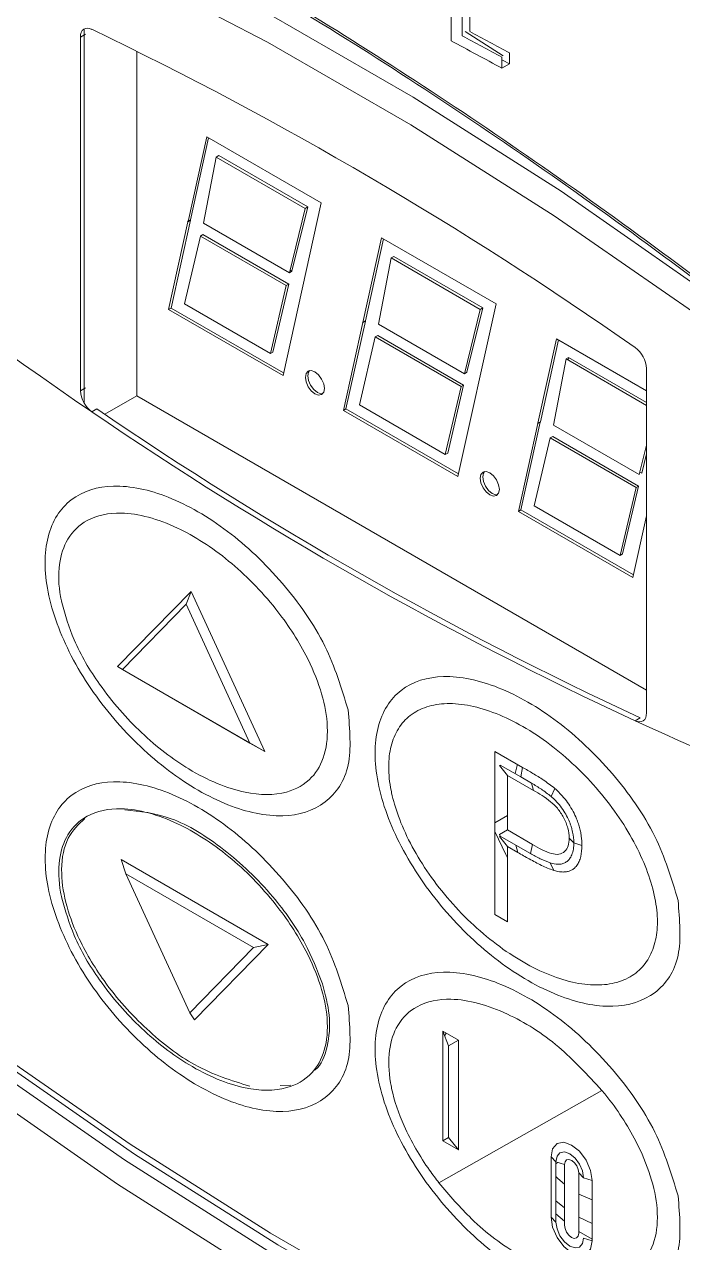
# Model space of a CAD drawing. Header units: millimetres. Extents: x -829 to 2887, y -460 to 1788.
# Drawn here: x 1925.47 to 1934.76, y 413.08 to 430.28 of the extents above; entities that cross this region are included whole.
import ezdxf

# ---------------------------------------------------------------- set-up
doc = ezdxf.new("R2010")
doc.units = ezdxf.units.MM

msp = doc.modelspace()

# ---------------------------------------------------------------- linework, layer by layer
at = {"color": 144, "linetype": 'Continuous', "lineweight": 0}
for p, q in [((1931.493, 431.633), (1931.493, 430.049)), ((1931.651, 430.12), (1931.651, 430.707)), ((1931.757, 430.65), (1931.757, 430.182)), ((1926.26, 430.1), (1926.331, 430.141)), ((1932.317, 429.88), (1932.317, 429.723)), ((1932.211, 429.662), (1932.211, 429.818)), ((1932.211, 429.662), (1932.317, 429.723)), ((1929.435, 427.681), (1929.211, 426.774)), ((1929.471, 427.702), (1929.246, 426.794)), ((1929.471, 427.702), (1929.435, 427.681)), ((1927.774, 427.5), (1927.779, 427.494)), ((1927.78, 427.499), (1927.774, 427.5)), ((1927.779, 427.494), (1927.814, 427.515)), ((1927.78, 427.499), (1927.815, 427.519)), ((1927.812, 427.517), (1927.814, 427.515)), ((1930.468, 426.048), (1930.648, 426.982)), ((1930.683, 427.002), (1930.648, 426.982)), ((1929.211, 426.774), (1929.246, 426.794)), ((1930.244, 426.074), (1930.248, 426.069)), ((1930.249, 426.073), (1930.244, 426.074)), ((1930.248, 426.069), (1930.284, 426.089)), ((1930.249, 426.073), (1930.285, 426.094)), ((1930.281, 426.092), (1930.284, 426.089)), ((1930.199, 424.907), (1930.423, 425.867)), ((1930.423, 425.867), (1930.459, 425.887)), ((1933.153, 425.577), (1933.117, 425.556)), ((1933.117, 425.556), (1934.253, 424.901)), ((1933.153, 425.577), (1934.253, 424.942)), ((1926.26, 425.107), (1926.331, 425.148)), ((1926.422, 424.81), (1926.493, 424.851)), ((1927.671, 424.681), (1927.671, 424.681)), ((1932.713, 424.649), (1932.718, 424.643)), ((1932.719, 424.648), (1932.713, 424.649)), ((1932.718, 424.643), (1932.753, 424.664)), ((1932.719, 424.648), (1932.754, 424.668)), ((1932.751, 424.666), (1932.753, 424.664)), ((1934.15, 423.923), (1932.938, 424.623)), ((1928.554, 424.172), (1928.554, 424.172)), ((1934.253, 424.337), (1934.15, 423.923)), ((1934.253, 424.215), (1934.185, 423.943)), ((1934.185, 423.943), (1934.159, 423.959)), ((1930.185, 423.23), (1930.185, 423.23)), ((1931.187, 422.652), (1931.187, 422.652)), ((1934.094, 420.448), (1934.165, 420.489)), ((1932.113, 420.015), (1932.113, 417.711)), ((1932.504, 419.79), (1932.113, 420.015)), ((1932.187, 419.822), (1932.178, 419.817)), ((1932.178, 419.817), (1932.292, 419.676)), ((1932.187, 419.822), (1932.476, 419.656)), ((1932.476, 419.656), (1932.504, 419.79)), ((1932.292, 419.676), (1932.292, 418.908)), ((1932.113, 419.005), (1932.292, 419.109)), ((1932.178, 418.843), (1932.292, 418.908)), ((1932.178, 418.843), (1932.188, 418.818)), ((1932.188, 418.818), (1932.178, 418.812)), ((1932.178, 418.812), (1932.292, 418.671)), ((1932.292, 417.608), (1932.292, 418.671)), ((1932.113, 417.711), (1932.292, 417.608)), ((1931.597, 415.94), (1931.377, 416.067)), ((1931.457, 415.86), (1931.377, 416.067)), ((1931.457, 415.86), (1931.597, 415.94)), ((1929.082, 415.297), (1929.233, 415.303)), ((1931.457, 414.565), (1931.377, 414.519)), ((1931.457, 414.565), (1931.597, 414.392)), ((1931.377, 414.519), (1931.597, 414.392)), ((1932.974, 414.222), (1933.094, 414.182)), ((1932.974, 414.222), (1932.974, 413.368)), ((1933.094, 414.182), (1933.094, 413.328)), ((1933.365, 413.993), (1933.295, 414.063)), ((1933.295, 413.212), (1933.295, 414.063)), ((1933.365, 413.996), (1933.485, 413.956)), ((1933.365, 413.993), (1933.365, 413.996)), ((1933.485, 413.103), (1933.485, 413.956)), ((1933.485, 413.682), (1933.295, 413.764)), ((1932.974, 413.67), (1933.094, 413.571)), ((1933.295, 413.438), (1933.485, 413.349)), ((1933.365, 413.143), (1933.485, 413.103))]:
    msp.add_line(p, q, dxfattribs=at)
at = {"color": 7, "linetype": 'Continuous', "lineweight": 15}
for p, q in [((1926.313, 430.215), (1926.313, 424.93)), ((1926.26, 430.1), (1926.26, 425.107)), ((1931.692, 430.179), (1932.228, 429.835)), ((1927.056, 425.036), (1927.056, 429.902)), ((1928.043, 428.692), (1927.78, 427.499)), ((1928.071, 428.676), (1927.815, 427.519)), ((1929.66, 427.759), (1928.043, 428.692)), ((1927.999, 427.474), (1928.178, 428.407)), ((1928.214, 428.427), (1928.178, 428.407)), ((1928.178, 428.407), (1929.435, 427.681)), ((1928.214, 428.427), (1929.471, 427.702)), ((1929.121, 425.322), (1929.66, 427.759)), ((1927.779, 427.494), (1927.505, 426.255)), ((1927.814, 427.515), (1927.54, 426.275)), ((1929.211, 426.774), (1927.999, 427.474)), ((1927.729, 426.333), (1927.954, 427.292)), ((1927.954, 427.292), (1927.989, 427.313)), ((1927.954, 427.292), (1929.166, 426.592)), ((1927.989, 427.313), (1929.201, 426.613)), ((1930.513, 427.267), (1930.249, 426.073)), ((1932.129, 426.334), (1930.513, 427.267)), ((1930.54, 427.251), (1930.285, 426.094)), ((1930.648, 426.982), (1931.905, 426.256)), ((1931.94, 426.276), (1930.683, 427.002)), ((1929.246, 426.794), (1929.22, 426.81)), ((1929.166, 426.592), (1928.942, 425.633)), ((1929.201, 426.613), (1928.977, 425.653)), ((1929.201, 426.613), (1929.166, 426.592)), ((1927.505, 426.255), (1927.54, 426.275)), ((1927.505, 426.255), (1929.121, 425.322)), ((1927.54, 426.275), (1929.129, 425.358)), ((1928.942, 425.633), (1927.729, 426.333)), ((1931.591, 423.897), (1932.129, 426.334)), ((1931.681, 425.348), (1931.905, 426.256)), ((1931.716, 425.369), (1931.94, 426.276)), ((1931.905, 426.256), (1931.94, 426.276)), ((1930.248, 426.069), (1929.974, 424.83)), ((1930.284, 426.089), (1930.01, 424.85)), ((1930.468, 426.048), (1931.681, 425.348)), ((1931.636, 425.167), (1930.423, 425.867)), ((1931.671, 425.187), (1930.459, 425.887)), ((1932.983, 425.841), (1932.719, 424.648)), ((1933.01, 425.825), (1932.754, 424.668)), ((1934.253, 425.108), (1932.983, 425.841)), ((1928.977, 425.653), (1928.942, 425.633)), ((1932.938, 424.623), (1933.117, 425.556)), ((1933.146, 425.54), (1933.153, 425.577)), ((1934.253, 420.559), (1934.253, 425.421)), ((1931.716, 425.369), (1931.681, 425.348)), ((1927.056, 425.036), (1926.604, 424.776)), ((1927.056, 425.036), (1934.253, 420.882)), ((1927.056, 425.036), (1927.056, 425.036)), ((1934.253, 420.882), (1927.056, 425.036)), ((1931.411, 424.208), (1931.636, 425.167)), ((1931.447, 424.228), (1931.671, 425.187)), ((1931.636, 425.167), (1931.671, 425.187)), ((1931.411, 424.208), (1930.199, 424.907)), ((1929.974, 424.83), (1930.01, 424.85)), ((1929.974, 424.83), (1931.591, 423.897)), ((1930.01, 424.85), (1931.599, 423.933)), ((1932.718, 424.643), (1932.444, 423.404)), ((1932.753, 424.664), (1932.479, 423.425)), ((1928.181, 424.387), (1928.181, 424.387)), ((1932.668, 423.482), (1932.893, 424.441)), ((1932.893, 424.441), (1932.928, 424.462)), ((1932.893, 424.441), (1934.105, 423.741)), ((1932.928, 424.462), (1934.141, 423.762)), ((1931.447, 424.228), (1931.411, 424.208)), ((1929.094, 423.86), (1929.094, 423.86)), ((1934.105, 423.741), (1933.881, 422.782)), ((1934.141, 423.762), (1933.916, 422.803)), ((1934.141, 423.762), (1934.105, 423.741)), ((1933.881, 422.782), (1932.668, 423.482)), ((1932.444, 423.404), (1932.479, 423.425)), ((1932.444, 423.404), (1934.06, 422.471)), ((1932.479, 423.425), (1934.068, 422.507)), ((1934.06, 422.471), (1934.253, 423.341)), ((1933.916, 422.803), (1933.881, 422.782)), ((1927.824, 422.275), (1926.786, 421.212)), ((1927.753, 422.095), (1927.824, 422.275)), ((1928.863, 420.012), (1927.824, 422.275)), ((1927.753, 422.095), (1926.853, 421.173)), ((1928.654, 420.133), (1927.753, 422.095)), ((1932.341, 421.986), (1932.341, 421.986)), ((1933.007, 421.602), (1933.007, 421.602)), ((1926.786, 421.212), (1928.863, 420.012)), ((1926.853, 421.173), (1926.786, 421.212)), ((1926.853, 421.173), (1928.654, 420.133)), ((1928.654, 420.133), (1928.863, 420.012)), ((1932.657, 419.465), (1932.292, 419.676)), ((1932.476, 419.656), (1932.63, 419.566)), ((1932.292, 418.908), (1932.641, 418.701)), ((1932.188, 418.818), (1932.407, 418.69)), ((1932.292, 418.671), (1932.434, 418.589)), ((1932.613, 418.572), (1932.407, 418.69)), ((1933.227, 418.725), (1933.161, 418.791)), ((1933.227, 418.725), (1933.227, 418.726)), ((1928.912, 417.29), (1926.835, 418.489)), ((1926.902, 418.287), (1926.835, 418.489)), ((1928.703, 417.247), (1926.902, 418.287)), ((1926.902, 418.287), (1927.803, 416.325)), ((1927.873, 416.226), (1928.912, 417.29)), ((1928.703, 417.247), (1928.912, 417.29)), ((1927.803, 416.325), (1928.703, 417.247)), ((1927.803, 416.325), (1927.873, 416.226)), ((1931.377, 416.067), (1931.377, 414.519)), ((1931.426, 416.039), (1931.403, 416.001)), ((1931.597, 414.392), (1931.597, 415.94)), ((1931.457, 415.86), (1931.457, 414.565)), ((1932.905, 414.291), (1932.905, 413.437)), ((1933.005, 414.211), (1932.974, 414.194)), ((1932.974, 413.487), (1933.094, 413.384))]:
    msp.add_line(p, q, dxfattribs=at)
at = {"color": 8, "linetype": 'Continuous', "lineweight": 15}
for p, q in [((1932.63, 419.566), (1932.657, 419.465)), ((1932.907, 419.378), (1932.958, 419.493)), ((1932.407, 418.69), (1932.434, 418.589)), ((1932.613, 418.572), (1932.641, 418.701)), ((1933.227, 418.726), (1933.341, 418.688)), ((1932.894, 418.44), (1932.942, 418.333)), ((1931.321, 413.923), (1933.624, 415.229)), ((1932.974, 414.222), (1932.905, 414.291)), ((1932.974, 413.368), (1932.905, 413.437))]:
    msp.add_line(p, q, dxfattribs=at)
at = {"color": 7, "linetype": 'Continuous', "lineweight": 15, "flags": 128}
for points in [[(1918.576, 434.548), (1920.596, 433.996), (1922.641, 433.309), (1924.706, 432.489), (1926.784, 431.538), (1928.871, 430.457), (1930.96, 429.251), (1933.047, 427.923), (1935.125, 426.475), (1937.19, 424.912), (1939.235, 423.237), (1941.256, 421.457)], [(1940.902, 421.353), (1938.943, 423.066), (1936.961, 424.677), (1934.961, 426.183), (1932.948, 427.579), (1930.927, 428.863), (1928.904, 430.031), (1926.884, 431.079), (1924.871, 432.007), (1922.871, 432.81), (1920.889, 433.487), (1918.929, 434.036)], [(1932.317, 429.723), (1932.227, 429.771), (1932.211, 429.78)], [(1940.903, 407.909), (1939.085, 408.423), (1937.103, 409.1), (1935.103, 409.903), (1933.09, 410.83), (1931.07, 411.879), (1929.047, 413.047), (1927.026, 414.33), (1925.013, 415.727), (1923.013, 417.233), (1921.031, 418.844), (1919.071, 420.556)], [(1918.93, 420.475), (1920.889, 418.762), (1922.872, 417.151), (1924.872, 415.645), (1926.885, 414.249), (1928.905, 412.965), (1930.928, 411.797), (1932.949, 410.748), (1934.962, 409.821), (1936.962, 409.018), (1938.944, 408.341), (1940.903, 407.792)], [(1940.703, 408.111), (1938.781, 408.661), (1936.838, 409.333), (1934.877, 410.127), (1932.905, 411.04), (1930.925, 412.069), (1928.943, 413.213), (1926.964, 414.469), (1924.991, 415.833), (1923.031, 417.303), (1921.087, 418.874), (1919.165, 420.543)], [(1941.257, 407.28), (1939.236, 407.832), (1937.191, 408.519), (1935.126, 409.339), (1933.048, 410.29), (1930.961, 411.371), (1928.872, 412.577), (1926.785, 413.905), (1924.707, 415.353), (1922.642, 416.916), (1920.597, 418.59), (1918.577, 420.371)], [(1933.485, 413.956), (1933.462, 414.097), (1933.4, 414.242), (1933.306, 414.369), (1933.195, 414.458), (1933.084, 414.497), (1932.99, 414.479), (1932.927, 414.406), (1932.905, 414.291)], [(1933.365, 413.996), (1933.35, 414.091), (1933.307, 414.189), (1933.244, 414.274), (1933.169, 414.334), (1933.095, 414.36), (1933.031, 414.348), (1932.989, 414.299), (1932.974, 414.222)], [(1933.295, 414.063), (1933.288, 414.112), (1933.267, 414.163), (1933.234, 414.208), (1933.196, 414.239), (1933.157, 414.253), (1933.124, 414.247), (1933.102, 414.222), (1933.094, 414.182)], [(1932.905, 413.437), (1932.927, 413.296), (1932.99, 413.152), (1933.084, 413.025), (1933.195, 412.935), (1933.306, 412.897), (1933.4, 412.915), (1933.463, 412.987), (1933.485, 413.103)], [(1933.295, 413.237), (1933.295, 413.237), (1933.485, 413.128)]]:
    msp.add_lwpolyline(points, dxfattribs=at)
at = {"color": 144, "linetype": 'Continuous', "lineweight": 0, "flags": 128}
for points in [[(1926.26, 430.1), (1926.263, 430.136), (1926.272, 430.167), (1926.287, 430.192), (1926.307, 430.211), (1926.331, 430.223), (1926.359, 430.226), (1926.389, 430.222), (1926.421, 430.21)], [(1929.436, 425.296), (1929.446, 425.231), (1929.475, 425.163), (1929.519, 425.104), (1929.57, 425.063), (1929.622, 425.045), (1929.666, 425.053), (1929.695, 425.087), (1929.705, 425.141), (1929.695, 425.206), (1929.666, 425.273), (1929.622, 425.332), (1929.57, 425.374), (1929.519, 425.392), (1929.475, 425.383), (1929.446, 425.35), (1929.436, 425.296)], [(1929.494, 425.391), (1929.481, 425.37), (1929.471, 425.317)], [(1929.471, 425.317), (1929.481, 425.251), (1929.51, 425.184), (1929.554, 425.125), (1929.606, 425.083), (1929.657, 425.065), (1929.682, 425.066)], [(1931.905, 423.871), (1931.915, 423.805), (1931.945, 423.738), (1931.988, 423.679), (1932.04, 423.637), (1932.091, 423.619), (1932.135, 423.628), (1932.164, 423.662), (1932.175, 423.715), (1932.164, 423.781), (1932.135, 423.848), (1932.091, 423.907), (1932.04, 423.948), (1931.988, 423.966), (1931.945, 423.958), (1931.915, 423.924), (1931.905, 423.871)], [(1931.964, 423.965), (1931.951, 423.945), (1931.94, 423.891)], [(1931.94, 423.891), (1931.951, 423.826), (1931.98, 423.758), (1932.024, 423.699), (1932.075, 423.658), (1932.127, 423.64), (1932.151, 423.641)], [(1934.253, 420.559), (1934.25, 420.524), (1934.241, 420.493), (1934.227, 420.467), (1934.207, 420.449), (1934.183, 420.437), (1934.156, 420.433), (1934.126, 420.437), (1934.094, 420.448)], [(1932.397, 419.701), (1932.428, 419.816), (1932.433, 419.83)], [(1932.113, 418.885), (1932.267, 418.559), (1932.292, 418.513)], [(1933.094, 413.903), (1933.001, 413.986), (1932.974, 414.012)], [(1932.974, 413.368), (1932.989, 413.273), (1933.031, 413.176), (1933.095, 413.09), (1933.169, 413.03), (1933.244, 413.004), (1933.307, 413.016), (1933.35, 413.065), (1933.365, 413.143)], [(1933.094, 413.328), (1933.102, 413.279), (1933.124, 413.229), (1933.156, 413.185), (1933.195, 413.154), (1933.233, 413.14), (1933.266, 413.147), (1933.288, 413.172), (1933.295, 413.212)]]:
    msp.add_lwpolyline(points, dxfattribs=at)
at = {"color": 8, "linetype": 'Continuous', "lineweight": 15}
for centre, radius, start, end in [((1965.284, 481.806), 68.985, 227.9003, 235.71209), ((1950.965, 456.8), 40.076, 245.1043, 255.3542)]:
    msp.add_arc(centre, radius, start, end, dxfattribs=at)
at = {"color": 7, "linetype": 'Continuous', "lineweight": 15}
for centre, radius, start, end in [((1902.681, 380.889), 54.738, 54.9787, 64.2962), ((2006.837, 568.836), 157.919, 241.50365, 241.79962), ((1956.626, 469.002), 53.528, 235.6485, 245.1063)]:
    msp.add_arc(centre, radius, start, end, dxfattribs=at)
at = {"color": 144, "linetype": 'Continuous', "lineweight": 0}
for centre, radius, start, end in [((2006.141, 567.702), 156.453, 241.5677, 241.80095), ((2007.339, 569.79), 158.756, 241.56939, 241.79925), ((1933.864, 425.402), 0.389, 2.8238, 53.8043), ((1926.648, 425.126), 0.388, 182.8054, 234.32), ((1956.696, 469.043), 53.528, 235.6485, 245.1063)]:
    msp.add_arc(centre, radius, start, end, dxfattribs=at)
at = {"color": 8, "linetype": 'Continuous', "lineweight": 15}
for points, knots in [([(1921.379, 434.483), (1922.45, 434.083), (1923.546, 433.614), (1925.79, 432.539), (1926.937, 431.932), (1929.284, 430.576), (1930.468, 429.837), (1932.856, 428.24), (1934.059, 427.381), (1935.272, 426.462)], [0, 0, 0, 0, 0.25, 0.25, 0.5, 0.5, 0.75, 0.75, 1, 1, 1, 1]), ([(1942.668, 405.087), (1941.804, 405.09), (1940.07, 405.095), (1937.406, 405.46), (1934.703, 406.109), (1932.036, 407.061), (1929.439, 408.287), (1926.916, 409.776), (1924.432, 411.553), (1922.258, 413.397), (1920.395, 415.199), (1918.823, 416.884), (1917.297, 418.671), (1916.328, 419.945), (1915.842, 420.585)], [0, 0, 0, 0, 0.0919734, 0.1845282, 0.2790009, 0.3741779, 0.4640283, 0.5545162, 0.6470118, 0.7401933, 0.8048598, 0.8695277, 0.9345204, 1, 1, 1, 1]), ([(1915.886, 420.637), (1916.365, 420.007), (1917.324, 418.745), (1918.84, 416.966), (1920.416, 415.274), (1922.255, 413.493), (1924.384, 411.68), (1926.831, 409.916), (1929.377, 408.398), (1931.988, 407.16), (1934.632, 406.212), (1937.299, 405.559), (1939.991, 405.177), (1941.77, 405.171), (1942.663, 405.168)], [0, 0, 0, 0, 0.064576, 0.129456, 0.194335, 0.259814, 0.349674, 0.440157, 0.532637, 0.625816, 0.717712, 0.810266, 0.904809, 1, 1, 1, 1])]:
    msp.add_open_spline(points, degree=3, knots=knots, dxfattribs=at)
at = {"color": 7, "linetype": 'Continuous', "lineweight": 15}
for points, knots in [([(1935.28, 426.424), (1934.68, 426.871), (1933.479, 427.766), (1931.68, 429.006), (1929.893, 430.168), (1928.72, 430.86), (1928.137, 431.205)], [0, 0, 0, 0, 0.248948, 0.498714, 0.751035, 1, 1, 1, 1]), ([(1930.04, 420.601), (1929.947, 420.906), (1929.754, 421.541), (1929.112, 422.442), (1928.339, 423.171), (1927.502, 423.652), (1926.724, 423.819), (1926.105, 423.638), (1925.748, 423.101), (1925.749, 422.269), (1926.107, 421.321), (1926.727, 420.426), (1927.507, 419.695), (1928.341, 419.214), (1929.122, 419.047), (1929.735, 419.23), (1930.111, 419.762), (1930.063, 420.325), (1930.04, 420.601)], [0, 0, 0, 0, 0.05767, 0.120337, 0.187671, 0.25685, 0.324181, 0.386849, 0.444513, 0.499994, 0.557664, 0.620333, 0.687669, 0.756853, 0.824187, 0.886855, 0.944521, 1, 1, 1, 1]), ([(1925.996, 422.119), (1926.047, 421.942), (1926.163, 421.544), (1926.557, 420.885), (1927.117, 420.245), (1927.832, 419.701), (1928.55, 419.399), (1929.148, 419.391), (1929.528, 419.601), (1929.728, 419.949), (1929.768, 420.393), (1929.664, 420.891), (1929.424, 421.453), (1928.989, 422.108), (1928.356, 422.744), (1927.594, 423.233), (1926.891, 423.428), (1926.367, 423.325), (1926.072, 423.053), (1925.943, 422.671), (1925.952, 422.336), (1925.991, 422.146), (1925.996, 422.119)], [0, 0, 0, 0, 0.0391766, 0.0878615, 0.151033, 0.2155742, 0.2923577, 0.3550517, 0.4029429, 0.4420045, 0.4812428, 0.5163331, 0.5525793, 0.6052739, 0.6732664, 0.7424514, 0.8212549, 0.8766856, 0.9202701, 0.9570254, 0.9938697, 1, 1, 1, 1]), ([(1934.698, 417.912), (1934.605, 418.217), (1934.413, 418.853), (1933.77, 419.753), (1932.997, 420.482), (1932.161, 420.964), (1931.382, 421.13), (1930.763, 420.949), (1930.407, 420.412), (1930.407, 419.58), (1930.765, 418.632), (1931.385, 417.738), (1932.165, 417.006), (1932.999, 416.526), (1933.78, 416.358), (1934.393, 416.541), (1934.769, 417.073), (1934.721, 417.636), (1934.698, 417.912)], [0, 0, 0, 0, 0.057669, 0.120337, 0.187671, 0.25685, 0.324181, 0.386847, 0.444513, 0.499994, 0.557664, 0.620334, 0.687668, 0.756854, 0.824188, 0.886855, 0.944521, 1, 1, 1, 1]), ([(1930.654, 419.43), (1930.677, 419.324), (1930.709, 419.214), (1930.796, 418.976), (1930.852, 418.848), (1931.054, 418.46), (1931.232, 418.196), (1931.647, 417.708), (1931.885, 417.481), (1932.381, 417.106), (1932.641, 416.957), (1933.013, 416.809), (1933.135, 416.772), (1933.367, 416.725), (1933.479, 416.715), (1933.686, 416.72), (1933.782, 416.736), (1933.956, 416.793), (1934.034, 416.834), (1934.168, 416.938), (1934.225, 417.001), (1934.315, 417.146), (1934.349, 417.228), (1934.395, 417.409), (1934.406, 417.507), (1934.406, 417.716), (1934.394, 417.827), (1934.372, 417.943), (1934.349, 418.06), (1934.314, 418.181), (1934.223, 418.431), (1934.166, 418.56), (1934.032, 418.819), (1933.954, 418.949), (1933.78, 419.206), (1933.684, 419.333), (1933.476, 419.578), (1933.365, 419.695), (1933.132, 419.916), (1933.01, 420.02), (1932.762, 420.208), (1932.635, 420.292), (1932.381, 420.438), (1932.254, 420.5), (1932.006, 420.598), (1931.884, 420.635), (1931.651, 420.682), (1931.54, 420.693), (1931.333, 420.687), (1931.236, 420.671), (1931.063, 420.615), (1930.985, 420.574), (1930.851, 420.47), (1930.794, 420.407), (1930.704, 420.261), (1930.67, 420.179), (1930.624, 419.999), (1930.613, 419.901), (1930.613, 419.691), (1930.624, 419.58), (1930.65, 419.453), (1930.652, 419.442), (1930.654, 419.43)], [3.356851, 3.356851, 3.356851, 3.356851, 3.534293, 3.534293, 3.730643, 3.730643, 4.123342, 4.123342, 4.516041, 4.516041, 4.90874, 4.90874, 5.10509, 5.10509, 5.301439, 5.301439, 5.497789, 5.497789, 5.694138, 5.694138, 5.890488, 5.890488, 6.086837, 6.086837, 6.283187, 6.283187, 6.479537, 6.479537, 6.479537, 6.675886, 6.675886, 6.872236, 6.872236, 7.068585, 7.068585, 7.264935, 7.264935, 7.461284, 7.461284, 7.657634, 7.657634, 7.853983, 7.853983, 8.050333, 8.050333, 8.246682, 8.246682, 8.443032, 8.443032, 8.639381, 8.639381, 8.835731, 8.835731, 9.032081, 9.032081, 9.22843, 9.22843, 9.42478, 9.42478, 9.621129, 9.621129, 9.640036, 9.640036, 9.640036, 9.640036]), ([(1932.958, 419.493), (1932.904, 419.534), (1932.802, 419.611), (1932.65, 419.704), (1932.552, 419.761), (1932.504, 419.79)], [0, 0, 0, 0, 0.361135, 0.680365, 1, 1, 1, 1]), ([(1930.04, 416.427), (1929.947, 416.732), (1929.755, 417.367), (1929.112, 418.268), (1928.339, 418.997), (1927.503, 419.478), (1926.724, 419.645), (1926.105, 419.464), (1925.749, 418.927), (1925.749, 418.095), (1926.107, 417.147), (1926.727, 416.252), (1927.507, 415.521), (1928.341, 415.04), (1929.122, 414.873), (1929.735, 415.056), (1930.111, 415.587), (1930.063, 416.151), (1930.04, 416.427)], [0, 0, 0, 0, 0.05767, 0.120337, 0.18767, 0.256849, 0.324181, 0.386848, 0.444514, 0.499995, 0.557665, 0.620334, 0.68767, 0.756854, 0.824187, 0.886855, 0.944521, 1, 1, 1, 1]), ([(1932.907, 419.378), (1932.861, 419.414), (1932.769, 419.484), (1932.676, 419.539), (1932.63, 419.566)], [0, 0, 0, 0, 0.500496, 1, 1, 1, 1]), ([(1933.161, 418.791), (1933.158, 418.838), (1933.15, 418.931), (1933.086, 419.082), (1933, 419.214), (1932.853, 419.35), (1932.738, 419.418), (1932.657, 419.465)], [0, 0, 0, 0, 0.16755, 0.33636, 0.498605, 0.646726, 1, 1, 1, 1]), ([(1932.907, 419.378), (1932.919, 419.367), (1932.939, 419.35), (1932.97, 419.319), (1932.996, 419.292), (1933.038, 419.242), (1933.086, 419.176), (1933.136, 419.086), (1933.168, 419.015), (1933.188, 418.96), (1933.2, 418.918), (1933.22, 418.838), (1933.224, 418.776), (1933.227, 418.726)], [0, 0, 0, 0, 0.070061, 0.106753, 0.180218, 0.21691, 0.364474, 0.489096, 0.60456, 0.662147, 0.719743, 0.777345, 1, 1, 1, 1]), ([(1933.341, 418.688), (1933.339, 418.731), (1933.337, 418.796), (1933.323, 418.876), (1933.31, 418.934), (1933.292, 418.993), (1933.249, 419.111), (1933.179, 419.239), (1933.099, 419.347), (1933.056, 419.396), (1933.014, 419.442), (1932.983, 419.47), (1932.958, 419.493)], [0, 0, 0, 0, 0.15941, 0.239011, 0.278798, 0.35845, 0.438119, 0.679329, 0.798767, 0.858322, 0.888094, 1, 1, 1, 1]), ([(1925.996, 417.945), (1926.048, 417.768), (1926.163, 417.369), (1926.557, 416.711), (1927.118, 416.071), (1927.832, 415.527), (1928.551, 415.225), (1929.149, 415.217), (1929.528, 415.427), (1929.728, 415.775), (1929.768, 416.219), (1929.664, 416.716), (1929.424, 417.279), (1928.99, 417.934), (1928.357, 418.569), (1927.594, 419.059), (1926.891, 419.253), (1926.367, 419.151), (1926.073, 418.879), (1925.943, 418.497), (1925.953, 418.162), (1925.991, 417.972), (1925.996, 417.945)], [0, 0, 0, 0, 0.039178, 0.087862, 0.151034, 0.215573, 0.292358, 0.355052, 0.402942, 0.442005, 0.481244, 0.516334, 0.55258, 0.605274, 0.673267, 0.742452, 0.821257, 0.876687, 0.920271, 0.957026, 0.993871, 1, 1, 1, 1]), ([(1932.641, 418.701), (1932.732, 418.649), (1932.861, 418.575), (1933.019, 418.554), (1933.1, 418.596), (1933.153, 418.676), (1933.159, 418.753), (1933.161, 418.791)], [0, 0, 0, 0, 0.385279, 0.545009, 0.706208, 0.853015, 1, 1, 1, 1]), ([(1933.227, 418.725), (1933.226, 418.695), (1933.224, 418.65), (1933.212, 418.594), (1933.199, 418.556), (1933.18, 418.516), (1933.151, 418.477), (1933.11, 418.446), (1933.07, 418.429), (1933.009, 418.418), (1932.952, 418.424), (1932.902, 418.438), (1932.894, 418.44)], [0, 0, 0, 0, 0.1395693, 0.2111242, 0.2827159, 0.3542718, 0.4631769, 0.5720094, 0.6808654, 0.7351614, 0.9543054, 1, 1, 1, 1]), ([(1932.942, 418.333), (1932.979, 418.325), (1933.033, 418.312), (1933.092, 418.312), (1933.133, 418.317), (1933.17, 418.327), (1933.212, 418.348), (1933.252, 418.381), (1933.288, 418.428), (1933.312, 418.482), (1933.335, 418.564), (1933.338, 418.633), (1933.341, 418.688)], [0, 0, 0, 0, 0.161296, 0.241886, 0.282156, 0.362777, 0.443436, 0.524066, 0.631221, 0.738275, 0.791701, 1, 1, 1, 1]), ([(1932.434, 418.589), (1932.489, 418.558), (1932.601, 418.494), (1932.771, 418.402), (1932.885, 418.356), (1932.942, 418.333)], [0, 0, 0, 0, 0.321565, 0.659855, 1, 1, 1, 1]), ([(1932.613, 418.572), (1932.66, 418.547), (1932.754, 418.495), (1932.847, 418.459), (1932.894, 418.44)], [0, 0, 0, 0, 0.492387, 1, 1, 1, 1]), ([(1934.698, 413.738), (1934.606, 414.043), (1934.413, 414.679), (1933.77, 415.579), (1932.997, 416.308), (1932.161, 416.789), (1931.382, 416.956), (1930.763, 416.775), (1930.407, 416.238), (1930.407, 415.406), (1930.765, 414.458), (1931.385, 413.563), (1932.165, 412.832), (1932.999, 412.351), (1933.78, 412.184), (1934.393, 412.367), (1934.769, 412.899), (1934.722, 413.462), (1934.698, 413.738)], [0, 0, 0, 0, 0.057669, 0.120337, 0.18767, 0.256849, 0.32418, 0.386848, 0.444512, 0.499994, 0.557664, 0.620332, 0.687668, 0.756853, 0.824186, 0.886854, 0.944521, 1, 1, 1, 1]), ([(1933.624, 415.229), (1933.423, 415.445), (1933, 415.902), (1932.251, 416.367), (1931.55, 416.565), (1931.025, 416.462), (1930.731, 416.19), (1930.601, 415.808), (1930.612, 415.473), (1930.682, 415.111), (1930.83, 414.679), (1931.09, 414.23), (1931.277, 413.982), (1931.321, 413.923)], [0, 0, 0, 0, 0.126388, 0.2670326, 0.4272311, 0.5399151, 0.6285169, 0.7032342, 0.7781361, 0.7905964, 0.8702395, 0.9692114, 1, 1, 1, 1]), ([(1931.321, 413.923), (1931.472, 413.747), (1931.824, 413.337), (1932.492, 412.84), (1933.209, 412.536), (1933.807, 412.528), (1934.186, 412.738), (1934.387, 413.086), (1934.427, 413.53), (1934.322, 414.028), (1934.083, 414.59), (1933.82, 414.988), (1933.642, 415.207), (1933.624, 415.229)], [0, 0, 0, 0, 0.094795, 0.221763, 0.372814, 0.496148, 0.590363, 0.667205, 0.744398, 0.813428, 0.884734, 0.988397, 1, 1, 1, 1])]:
    msp.add_open_spline(points, degree=3, knots=knots, dxfattribs=at)
at = {"color": 144, "linetype": 'Continuous', "lineweight": 0}
for points, knots in [([(1929.679, 416.733), (1929.604, 416.924), (1929.432, 417.363), (1928.942, 418.045), (1928.289, 418.664), (1927.548, 419.123), (1927.102, 419.169), (1926.888, 419.19)], [0, 0, 0, 0, 0.139452, 0.319014, 0.549343, 0.783319, 1, 1, 1, 1]), ([(1926.323, 419.068), (1926.236, 418.986), (1926.058, 418.82), (1925.97, 418.384), (1926.035, 417.889), (1926.236, 417.339), (1926.618, 416.699), (1927.192, 416.064), (1927.911, 415.516), (1928.393, 415.368), (1928.651, 415.289)], [0, 0, 0, 0, 0.100604, 0.203529, 0.291855, 0.377767, 0.498639, 0.655266, 0.815238, 1, 1, 1, 1]), ([(1929.537, 415.496), (1929.55, 415.504), (1929.657, 415.568), (1929.758, 415.836), (1929.802, 416.26), (1929.718, 416.584), (1929.679, 416.733)], [0, 0, 0, 0, 0.044983, 0.379141, 0.714735, 1, 1, 1, 1])]:
    msp.add_open_spline(points, degree=3, knots=knots, dxfattribs=at)

doc.saveas('drawing.dxf')
